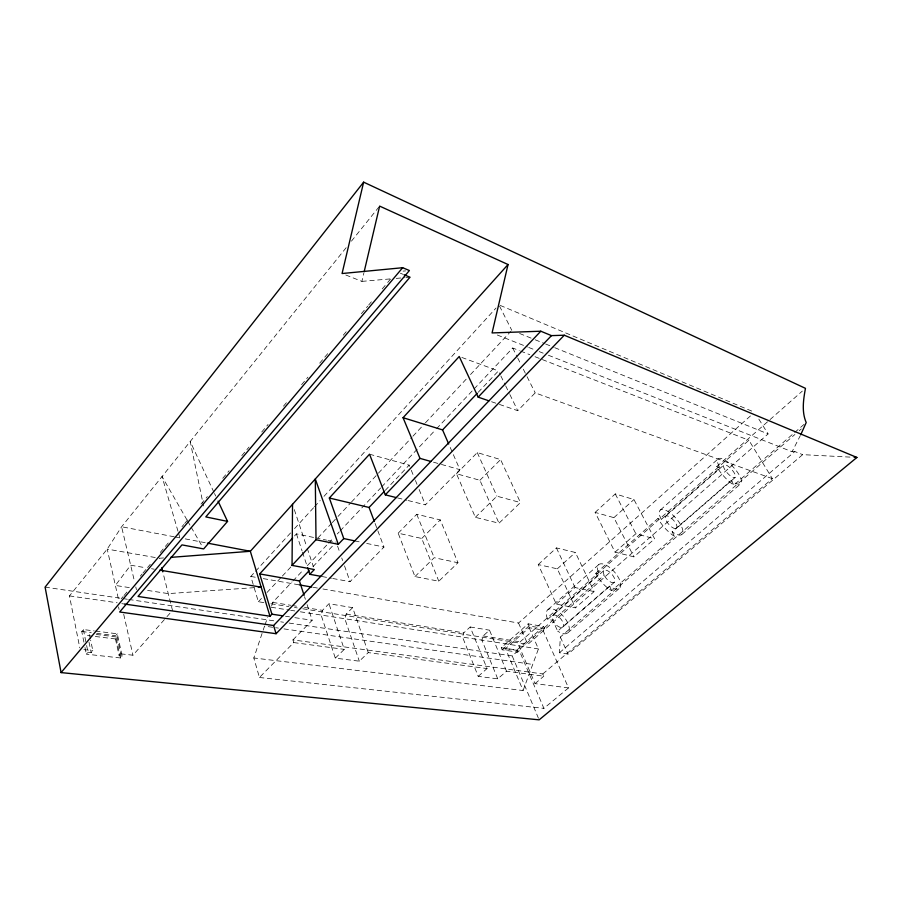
<?xml version="1.0" encoding="UTF-8"?>
<svg xmlns="http://www.w3.org/2000/svg" width="902" height="902" viewBox="0 0 902 902"><rect width="100%" height="100%" fill="white"/><g stroke="black" fill="none" stroke-linecap="round" stroke-linejoin="round"><path stroke-width="0.68" stroke-dasharray="4.51 3.38" d="M849.943 457.1L802.667 454.653L568.012 654.085L559.443 652.755L560.334 637.049L794.921 434.482M345.793 274.997L361.894 281.379L363.833 273.171M271.626 606.054L272.686 602.412L291.955 581.97M368.264 652.597L352.637 607.644L328.959 603.742L322.476 610.338L321.112 615.04L335.318 658.133L359.312 661.189L368.264 652.597L487.046 668.574L470.179 626.991L463.786 632.854L462.534 637.094L478.218 676.365L497.735 678.856L506.529 671.201L543.782 676.207L542.801 673.952L292.936 639.901L293.77 642.574L259.438 677.492L253.823 657.975L262.753 631.434M352.637 607.644L346.165 614.115L344.823 618.738L359.312 661.189M506.529 671.201L489.504 630.171L483.122 635.944L481.882 640.116L497.735 678.856M542.801 673.952L772.36 478.646L748.897 440.266L520.15 641.841L518.943 645.9L535.044 683.626L568.531 687.899L542.914 630.07L529.17 627.702L505.526 648.628L523.092 690.537L253.823 657.975M263.192 630.103L264.534 626.123L274.253 627.51M264.985 624.861L267.68 617.318M523.092 690.537L538.426 648.933L529.17 627.702M548.405 355.241L792.069 451.744L800.051 436.106M346.154 247.712L121.612 526.768L107.214 549.104L69.454 595.906L79.793 647.839M351.442 241.15L378.75 207.201M83.92 642.168L81.766 631.501L83.39 629.551L94.236 630.915M121.274 598.748L123.089 596.594M124.002 595.523L128.524 590.145M140.306 576.152L142.121 573.999M143.023 572.928L146.654 568.621M147.556 567.55L150.273 564.325M160.24 552.486L170.207 540.659M181.99 526.667L183.805 524.513M184.707 523.442L188.326 519.135M201.011 504.083L207.359 496.551M222.76 478.263L229.108 470.731M241.792 455.668L249.042 447.065M261.727 432.002L268.063 424.47M283.476 406.182L287.095 401.875M301.595 384.669L307.932 377.137M319.714 363.156L329.681 351.318M343.279 335.183L346.898 330.876M361.398 313.67L367.734 306.139M368.647 305.056L371.365 301.832M382.234 288.922L386.766 283.544M387.668 282.473L390.386 279.237M95.589 631.084L117.283 633.802L122.187 656.081L120.53 657.975L86.333 654.176L87.99 652.236L86.637 645.561M87.99 652.236L91.158 652.597L92.805 650.646L90.651 640.161M120.53 657.975L115.659 635.707L117.283 633.802M122.187 656.081L119.143 655.743L115.467 638.954L117.113 637.049L96.255 634.467M119.143 655.743L120.8 653.837L117.113 637.049M120.8 653.837L132.944 655.213L166.058 617.69M166.971 616.652L172.496 610.395L163.127 573.21M263.925 602.626L258.378 601.747L250.812 576.446L254.623 572.285M255.57 571.237L290.737 532.744M294.548 528.583L313.558 507.77M314.505 506.732L320.21 500.486M324.01 496.325L496.066 307.999M294.548 535.923L296.431 533.871L314.257 537.581M258.378 601.747L262.211 597.643M267.015 592.501L281.413 577.077M282.371 576.051L291.019 566.794M317.887 538.009L331.327 523.611M332.286 522.585L337.089 517.444M338.047 516.418L350.528 503.045M351.487 502.019L411.966 437.256M412.924 436.218L424.447 423.884M425.406 422.858L466.684 378.648M470.517 374.533L510.836 331.35M292.925 580.956L303.523 569.714M307.379 565.622L327.629 544.165M328.587 543.151L333.413 538.043M337.269 533.95L339.197 531.909M340.155 530.883L380.644 487.982M381.602 486.956L435.587 429.735M436.545 428.721L473.178 389.889M474.148 388.875L512.697 348.003L519.259 350.562M312.971 566.648L333.289 545.214M385.301 490.327L409.17 465.139L410.737 468.972M478.207 392.291L498.434 370.936L500.238 374.668M292.936 639.901L312.182 620.283L307.075 604.543M332.748 578.498L350.055 581.655L383.97 547.074L374.837 522.788M408.155 500.554L425.383 504.849L459.907 469.66L449.275 445.284M499.426 404.423L517.737 410.692L535.19 392.889L772.36 478.646M398.177 533.195L416.758 514.264L440.277 519.924L457.968 562.747L438.8 581.215L414.965 576.57L398.177 533.195L421.753 538.471L438.8 581.215M456.491 473.753L477.259 452.59L500.587 459.58L520.443 502.549L498.998 523.216L475.365 517.32L456.491 473.753L479.898 480.281L498.998 523.216M421.753 538.471L440.277 519.924M479.898 480.281L500.587 459.58M414.965 576.57L434.189 557.707L457.968 562.747M475.365 517.32L496.901 496.19L520.443 502.549M335.318 658.133L344.271 649.372L328.959 603.742M538.246 564.562L556.41 547.909L575.386 552.486L594.136 591.577L575.476 607.858L556.297 604.126L538.246 564.562L557.312 568.835L575.476 607.858M595.117 512.404L615.265 493.924L633.937 499.528L654.615 538.798L633.903 556.861L615.04 552.159L595.117 512.404L613.901 517.647L633.903 556.861M557.312 568.835L575.386 552.486M613.901 517.647L633.937 499.528M322.961 588.995L518.56 623.045L751.411 415.078M568.531 687.899L543.895 708.352L519.338 650.725L517.737 652.135L502.166 649.79L501.286 647.692L528.166 623.834L543.647 626.54L544.571 628.626L542.914 630.07M502.166 649.79L529.079 625.943L544.571 628.626M547.965 609.594L598.905 564.472M660.411 509.991L718.353 458.667M556.297 604.126L575.048 587.54L594.136 591.577M615.04 552.159L635.865 533.725L654.615 538.798M478.218 676.365L487.046 668.574M595.771 573.334L657.998 518.436L661.313 519.394L719.909 467.811A16.811 5.626 47.7 0 1 723.866 459.501A16.811 5.626 47.7 0 1 740.937 478.714A16.811 5.626 47.7 0 1 731.184 480.507L672.137 531.763L674.595 536.329L611.725 590.686L609.617 589.446A20.994 9.313 48.5 0 1 595.771 573.334L599.142 574.1A15.74 6.979 48.5 0 1 604.836 564.573A15.74 6.979 48.5 0 1 620.531 582.827A15.74 6.979 48.5 0 1 609.504 586.153L557.673 631.152L552.791 620.305L547.694 619.381A15.289 7.498 48.9 0 1 554.042 609.402A15.289 7.498 48.9 0 1 569.173 627.24A15.289 7.498 48.9 0 1 557.673 631.152M804.077 424.368L733.867 485.073L731.747 483.641A22.426 7.498 47.7 0 1 716.673 466.661L802.318 391.107M547.694 619.381L599.142 574.1M552.903 615.401L604.024 570.425M665.766 516.102L723.923 464.936M501.286 647.692L516.857 650.06L543.647 626.54M289.102 623.068L512.201 655.912L604.171 575.25A7.87 3.495 48.5 0 1 608.94 571.541A7.87 3.495 48.5 0 1 614.296 582.354L562.792 627.048A7.644 3.743 48.9 0 1 552.813 620.362A7.644 3.743 48.9 0 1 557.887 616.303A7.644 3.743 48.9 0 1 562.792 627.048M302.813 608.782L527.783 644.389L768.098 433.941L758.12 417.976M676.489 528.358A8.152 3.157 48.1 0 0 670.581 517.5A8.152 3.157 48.1 0 0 666.274 520.871A8.152 3.157 48.1 0 0 676.489 528.358L735.096 477.496A8.411 2.807 47.7 0 0 728.636 466.593A8.411 2.807 47.7 0 0 724.768 469.581A8.411 2.807 47.7 0 0 735.096 477.496M799.183 430.795L801.314 428.957M567.753 632.888L619.437 588.329M681.867 534.503L740.689 483.788M559.443 652.755L794.82 451.541L802.667 454.653M535.044 683.626L543.782 676.207M403.07 271.119L405.607 270.893M361.894 281.379L390.769 278.865M396.26 278.391L404.513 277.669M405.889 277.557L410.004 277.196M163.555 557.932L159.361 558.259L160.037 560.976M792.069 451.744L794.82 451.541M254.251 587.653L168.268 593.617L146 590.179M259.438 677.492L543.895 708.352M83.886 649.632L92.805 650.646M115.467 638.954L87.674 635.56L89.309 633.61L90.38 638.853M81.766 631.501L91.249 632.674M96.672 633.351L115.659 635.707M293.77 642.574L344.271 649.372M275.64 627.702L278.414 628.096M283.972 628.897L532.462 664.379M69.454 595.906L117.159 602.784M121.826 603.652L124.611 604.058M45.1 587.134L121.793 598.432M123.179 598.635L127.362 599.255M128.761 599.458L275.166 621.004M280.736 621.828L283.532 622.245M285.528 616.246L289.531 616.844M294.853 617.656L312.182 620.283M505.526 648.628L519.338 650.725M129.302 587.597L115.377 585.443L130.666 565.227L145.944 567.786M271.276 607.271L289.271 610.079M290.658 610.293L294.807 610.936M300.355 611.804L538.426 648.933M270.871 603.731L288.922 606.584M294.48 607.463L297.254 607.903M272.686 602.412L290.669 605.276M292.045 605.49L298.968 606.595M304.493 607.474L322.476 610.338M346.165 614.115L463.786 632.854M483.122 635.944L520.15 641.841M470.179 626.991L489.504 630.171M151.491 568.722L154.276 569.196M155.245 557.526L107.214 549.104L118.658 600.056M250.812 576.446L256.371 577.404M263.305 578.622L299.374 584.891M313.242 587.315L317.403 588.036M322.093 576.547L331.417 578.25M174.199 536.78L121.612 526.768L134.499 581.519M175.586 537.051L179.735 537.84M185.271 538.889L206.039 542.846M315.621 537.863L326.592 540.151M327.967 540.433L336.187 542.147M354.723 540.884L361.364 542.294M366.686 543.421L383.97 547.074M397.557 497.904L406.836 500.227M369.538 454.213L409.17 465.139M433.501 462.196L440.097 464.056M441.416 464.429L459.907 469.66M491.567 401.74L498.118 403.972M716.673 466.661L719.909 467.811M461.835 357.463L498.434 370.936M520.567 351.081L529.756 354.666M535.01 356.718L748.897 440.266M497.318 335.014L527.444 346.943M528.752 347.462L533.995 349.536M539.238 351.611L543.173 353.167M519.608 333.481L533.916 339.265M535.213 339.795L544.323 343.47M545.62 344L553.433 347.157M554.73 347.687L768.098 433.941M400.353 273.205L402.766 274.208M500.215 305.417L754.557 412.27M674.595 536.329L672.475 534.999A21.727 8.411 48.1 0 1 657.998 518.436M731.184 480.507L733.867 485.073M187.007 519.969L162.033 476.527L178.055 531.481M187.706 521.176L190.48 526.001M191.168 527.208L202.262 546.511M615.265 493.924L635.865 533.725M499.539 306.082L511.795 330.324M512.697 348.003L517.072 356.73M517.703 357.981L520.826 364.216M523.318 369.2L526.441 375.435M527.072 376.686L535.19 392.889M609.504 586.153L611.725 590.686M500.847 375.908L505.064 384.602M505.672 385.842L509.292 393.306M509.889 394.546L517.737 410.692M556.41 547.909L575.048 587.54M213.909 492.244L190.209 441.518L203.525 505.943M214.507 493.507L215.691 496.044M477.259 452.59L496.901 496.19M560.334 637.049L568.012 654.085M528.166 623.834L529.079 625.943M518.56 623.045L527.783 644.389M516.857 650.06L517.737 652.135M512.201 655.912L538.595 718.567M411.267 470.258L414.92 479.221M415.45 480.507L417.017 484.351M419.114 489.482L425.383 504.849M416.758 514.264L434.189 557.707M337.573 546.093L339.885 552.678M341.734 557.955L342.659 560.582M344.508 565.847L350.055 581.655M294.311 509.641L306.77 546.916M307.21 548.247L313.445 566.884M296.431 533.871L302.035 550.829M302.474 552.137L307.221 566.479M304.526 596.673L305.383 599.3M178.438 532.823L180.005 538.178M135.785 586.943L136.427 589.66M123.709 614.285L132.944 655.213M118.512 606.888L119.087 609.436M89.016 642.111L91.158 652.597M83.39 629.551L86.366 644.231M84.991 647.501L86.333 654.176M614.296 582.354A7.87 3.495 48.5 0 1 604.193 575.307M661.313 519.394A16.292 6.314 48.1 0 1 666.138 510.453A16.292 6.314 48.1 0 1 682.543 529.215A16.292 6.314 48.1 0 1 672.137 531.763"/><path stroke-width="1.35" d="M307.65 567.786L309.803 574.303L314.336 569.545L292.045 565.396L292.541 504.308M364.149 271.795L379.629 206.107L508.04 264.523L492.075 332.939L540.805 331.214L551.472 335.623L564.269 335.217L856.9 457.461L539.137 719.841L61.077 672.599L45.1 587.134L363.641 182.159L805.452 388.345C803.423 399.496 801.517 411.819 806.208 422.531L800.672 434.899M363.641 182.159L342.072 273.531L402.664 267.714L409.407 270.532L119.662 611.996L276.08 633.711L564.269 335.217M61.077 672.599L402.664 267.714M218.059 501.117L227.541 521.401L203.649 548.923L181.956 544.887L138.017 596.447L269.969 616.235L271.919 614.183L282.867 615.841M508.04 264.523L250.328 551.28L170.557 557.391M271.919 614.183L259.686 573.909L292.665 537.975M354.723 540.884L343.775 538.562L329.343 498.017L369.538 454.213L385.312 494.848L396.226 497.577M430.863 461.452L419.982 458.374L403.059 417.705L459.231 356.493L478.161 397.139L488.952 400.838M292.045 565.396L316.016 539.712L315.305 478.973L338.295 544.323L343.775 538.562M259.686 573.909L299.43 580.944L309.104 570.729M329.343 498.017L369.065 507.454L384.342 491.331M403.059 417.705L442.566 429.893L477.237 393.306M385.312 494.848L419.982 458.374M478.161 397.139L540.805 331.214M124.611 604.058L273.588 625.514L551.472 335.623M258.4 587.36L261.174 587.168L159.823 570.12M854.115 457.314L856.9 457.461M299.374 584.891L311.855 587.067M309.803 574.303L320.762 576.31M207.415 543.117L250.328 551.28L269.969 616.235M227.541 521.401L205.791 516.902L410.004 277.196L403.972 274.704M316.016 539.712L338.295 544.323M442.566 429.893L448.711 444.01M369.065 507.454L374.353 521.514M299.43 580.944L304.098 595.365M273.588 625.514L276.08 633.711M161.751 567.775L162.788 571.857"/></g></svg>
